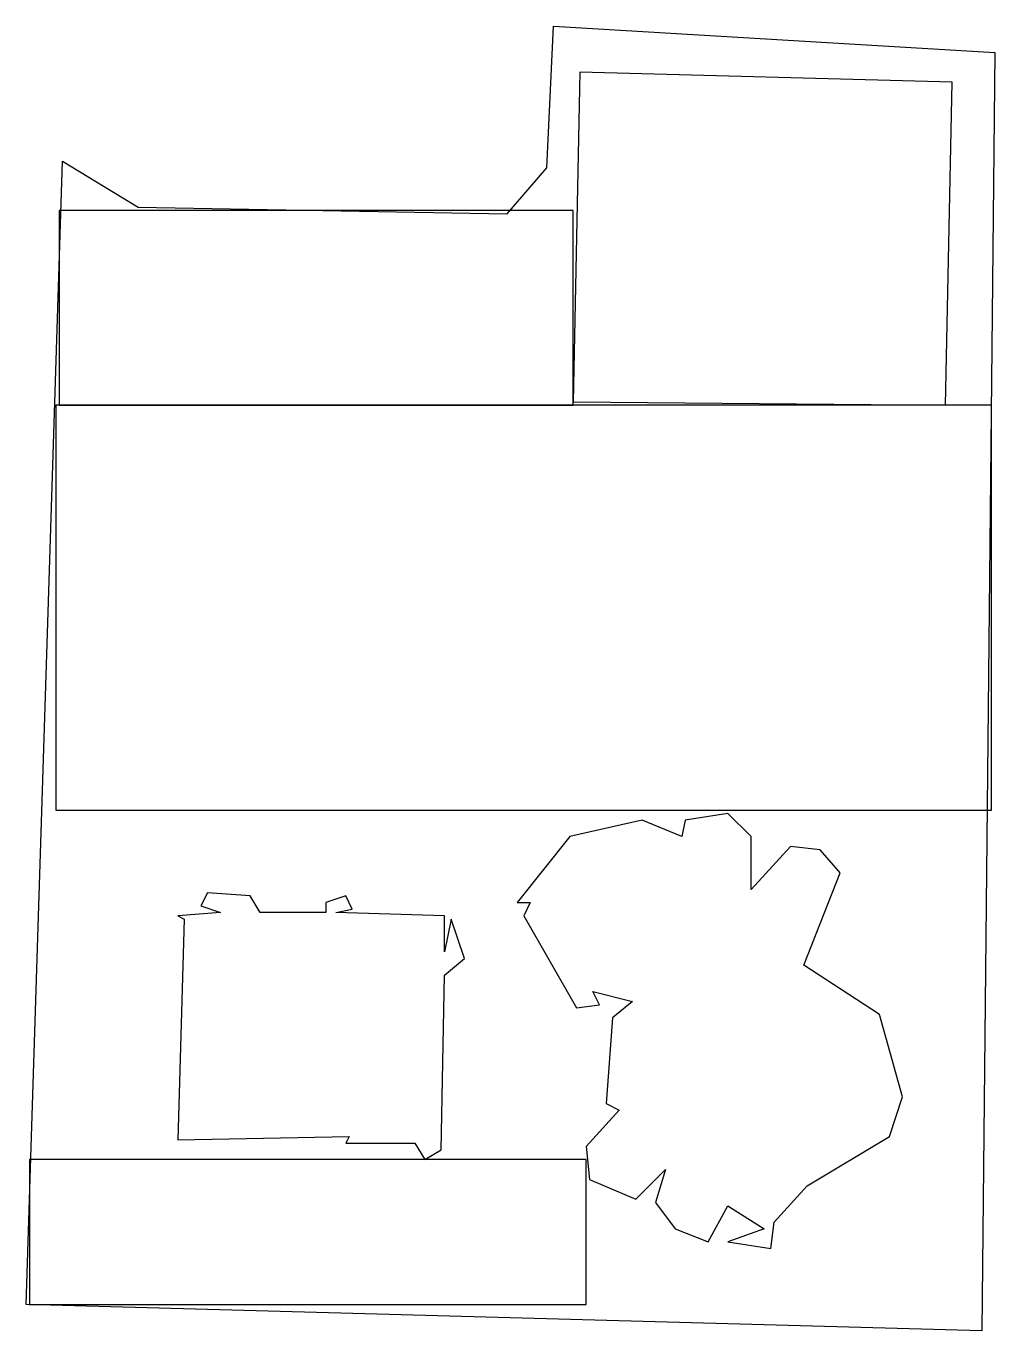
# Model space of a CAD drawing. Header units: metres. Extents: x 53 to 347, y 127 to 523.
import ezdxf

# ---------------------------------------------------------------- set-up
doc = ezdxf.new("R2010")
doc.units = ezdxf.units.M

msp = doc.modelspace()

# ---------------------------------------------------------------- linework, layer by layer
for points in [[(343, 127), (53, 135), (64, 482), (87, 468), (199, 466), (211, 480), (213, 523), (347, 515), (343, 127)], [(219, 409), (332, 408), (334, 506), (221, 509), (219, 409)], [(63, 408), (219, 408), (219, 467), (63, 467)], [(62, 285), (346, 285), (346, 408), (62, 408)], [(279, 152), (280, 160), (290, 171), (315, 186), (319, 198), (312, 223), (289, 238), (300, 266), (294, 273), (285, 274), (273, 261), (273, 277), (266, 284), (253, 282), (252, 277), (240, 282), (218, 277), (202, 257), (206, 257), (204, 253), (220, 225), (227, 226), (225, 230), (237, 227), (231, 222), (229, 196), (233, 194), (223, 183), (224, 173), (238, 167), (247, 176), (244, 166), (250, 158), (260, 154), (266, 165), (277, 158), (266, 154), (279, 152)], [(179, 182), (180, 235), (186, 240), (182, 252), (180, 242), (180, 253), (147, 254), (152, 255), (150, 259), (144, 257), (144, 254), (124, 254), (121, 259), (108, 260), (106, 256), (112, 254), (99, 253), (101, 252), (99, 185), (151, 186), (150, 184), (171, 184), (174, 179), (179, 182)], [(54, 135), (223, 135), (223, 179), (54, 179)]]:
    msp.add_lwpolyline(points, close=True)

doc.saveas('drawing.dxf')
